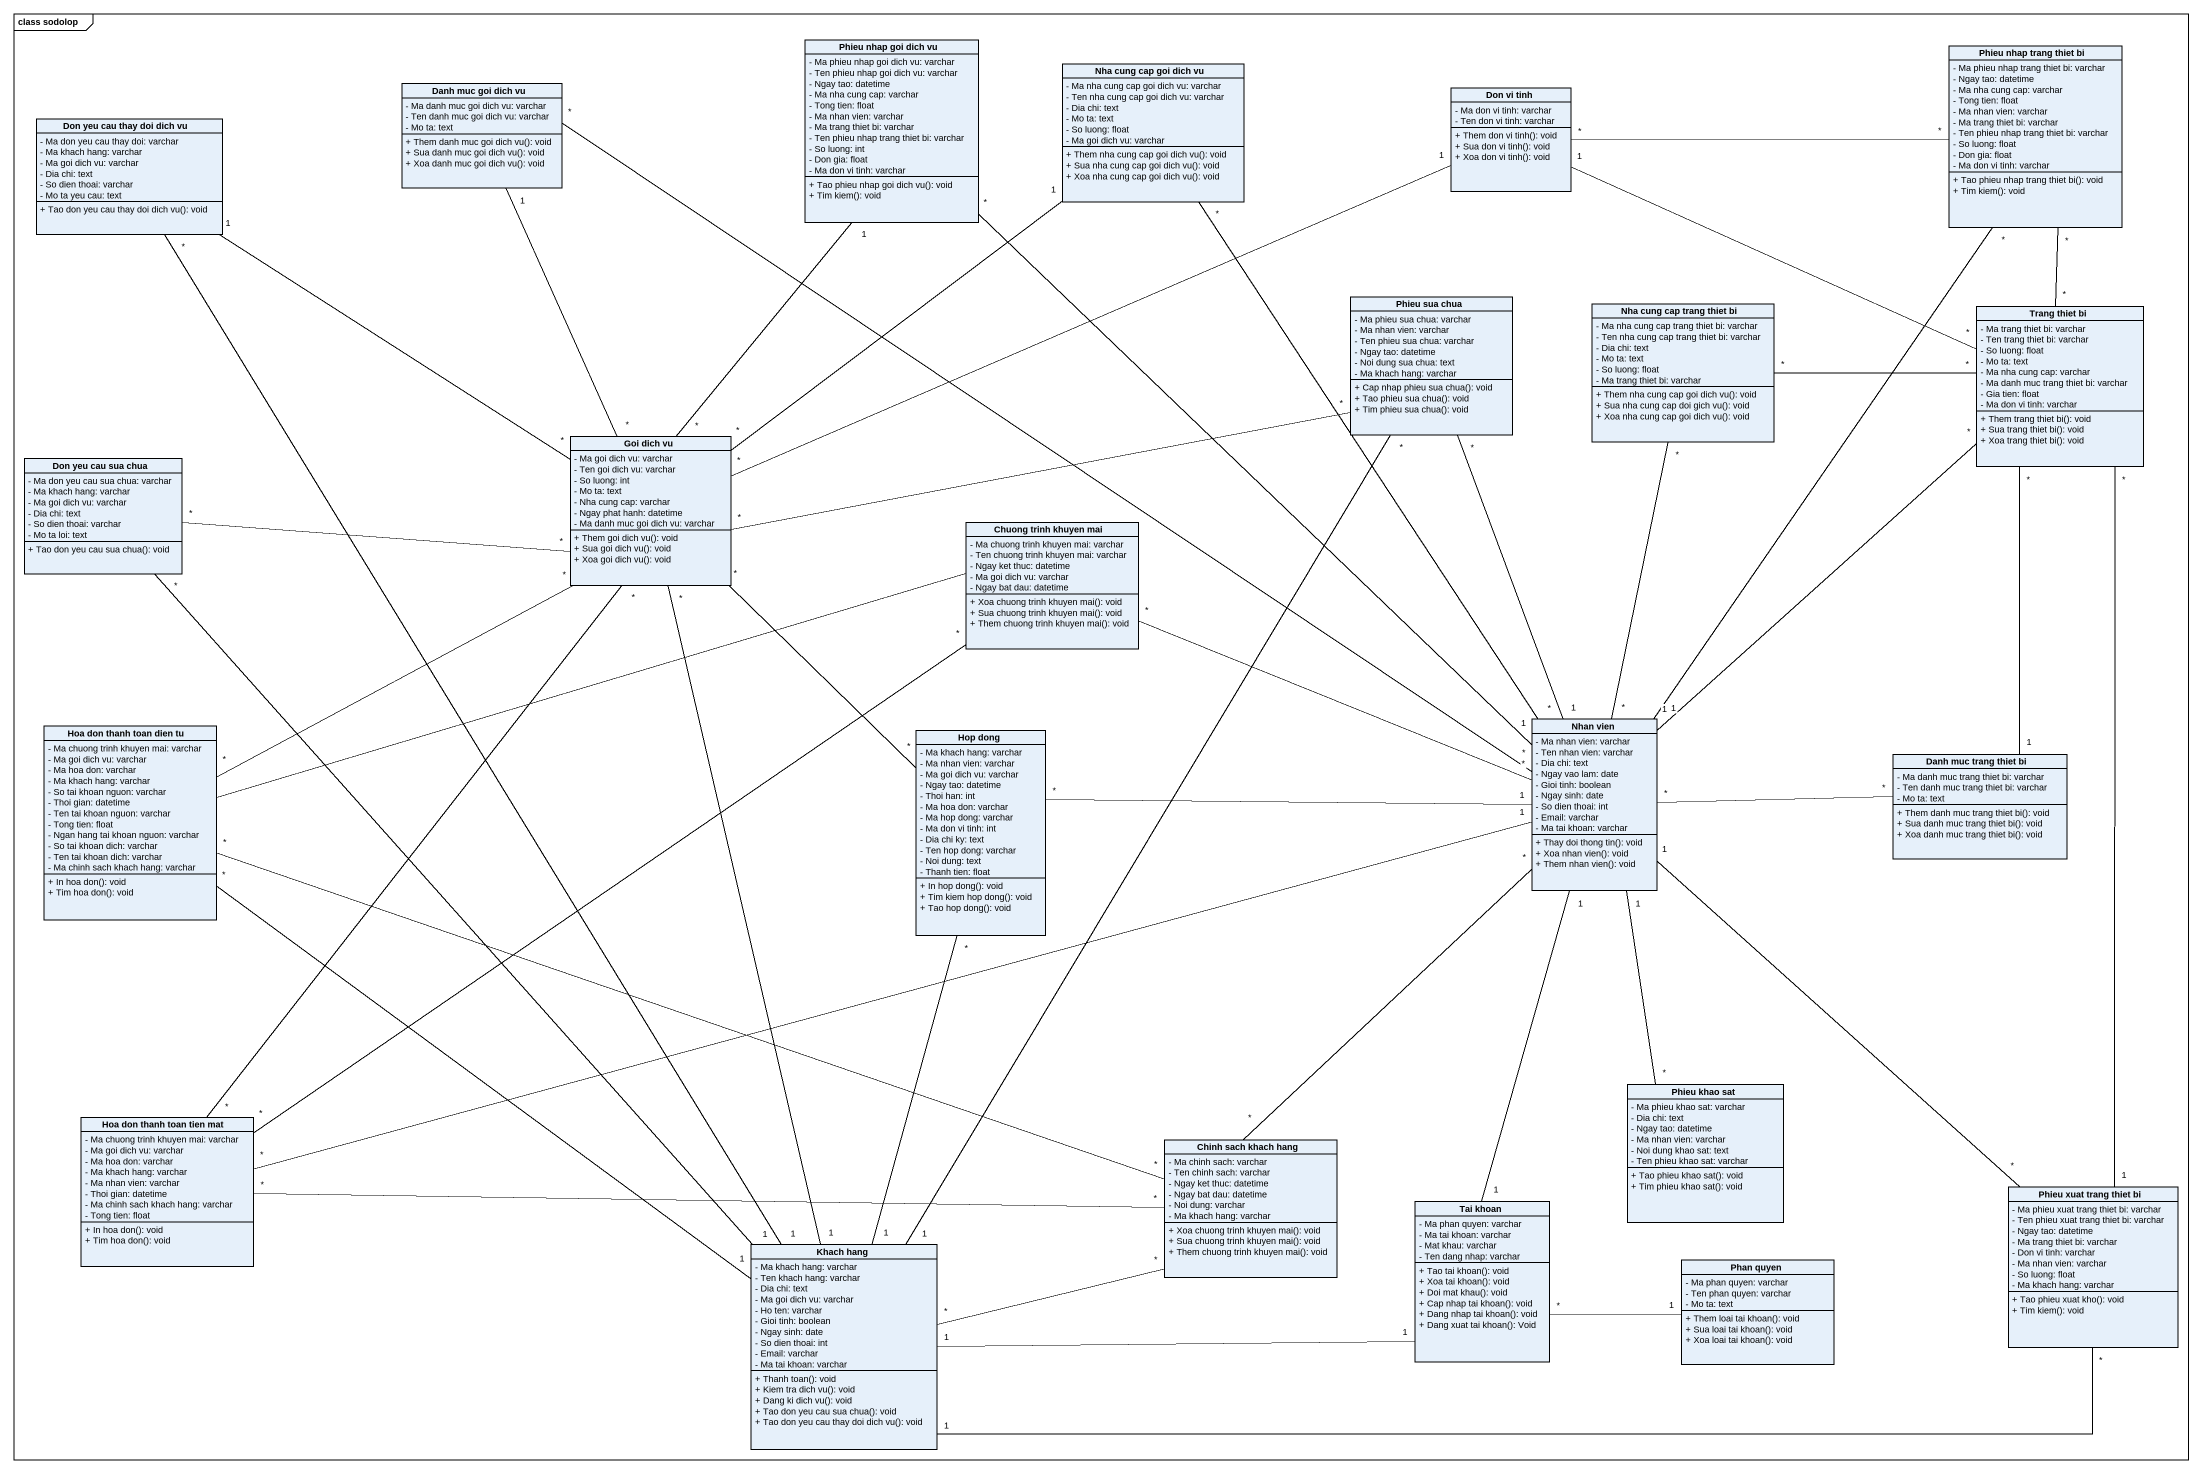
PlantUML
@startuml
mainframe class sodolop
hide circle
hide empty members
skinparam classAttributeIconSize 0
class "Phieu nhap goi dich vu" as Phieu_nhap_goi_dich_vu {
  - Ma phieu nhap goi dich vu: varchar
  - Ten phieu nhap goi dich vu: varchar
  - Ngay tao: datetime
  - Ma nha cung cap: varchar
  - Tong tien: float
  - Ma nhan vien: varchar
  - Ma trang thiet bi: varchar
  - Ten phieu nhap trang thiet bi: varchar
  - So luong: int
  - Don gia: float
  - Ma don vi tinh: varchar
  + Tao phieu nhap goi dich vu(): void
  + Tim kiem(): void
}
class "Nha cung cap goi dich vu" as Nha_cung_cap_goi_dich_vu {
  - Ma nha cung cap goi dich vu: varchar
  - Ten nha cung cap goi dich vu: varchar
  - Dia chi: text
  - Mo ta: text
  - So luong: float
  - Ma goi dich vu: varchar
  + Them nha cung cap goi dich vu(): void
  + Sua nha cung cap goi dich vu(): void
  + Xoa nha cung cap goi dich vu(): void
}
class "Phieu nhap trang thiet bi" as Phieu_nhap_trang_thiet_bi {
  - Ma phieu nhap trang thiet bi: varchar
  - Ngay tao: datetime
  - Ma nha cung cap: varchar
  - Tong tien: float
  - Ma nhan vien: varchar
  - Ma trang thiet bi: varchar
  - Ten phieu nhap trang thiet bi: varchar
  - So luong: float
  - Don gia: float
  - Ma don vi tinh: varchar
  + Tao phieu nhap trang thiet bi(): void
  + Tim kiem(): void
}
class "Danh muc goi dich vu" as Danh_muc_goi_dich_vu {
  - Ma danh muc goi dich vu: varchar
  - Ten danh muc goi dich vu: varchar
  - Mo ta: text
  + Them danh muc goi dich vu(): void
  + Sua danh muc goi dich vu(): void
  + Xoa danh muc goi dich vu(): void
}
class "Don vi tinh" as Don_vi_tinh {
  - Ma don vi tinh: varchar
  - Ten don vi tinh: varchar
  + Them don vi tinh(): void
  + Sua don vi tinh(): void
  + Xoa don vi tinh(): void
}
class "Don yeu cau thay doi dich vu" as Don_yeu_cau_thay_doi_dich_vu {
  - Ma don yeu cau thay doi: varchar
  - Ma khach hang: varchar
  - Ma goi dich vu: varchar
  - Dia chi: text
  - So dien thoai: varchar
  - Mo ta yeu cau: text
  + Tao don yeu cau thay doi dich vu(): void
}
class "Phieu sua chua" as Phieu_sua_chua {
  - Ma phieu sua chua: varchar
  - Ma nhan vien: varchar
  - Ten phieu sua chua: varchar
  - Ngay tao: datetime
  - Noi dung sua chua: text
  - Ma khach hang: varchar
  + Cap nhap phieu sua chua(): void
  + Tao phieu sua chua(): void
  + Tim phieu sua chua(): void
}
class "Nha cung cap trang thiet bi" as Nha_cung_cap_trang_thiet_bi {
  - Ma nha cung cap trang thiet bi: varchar
  - Ten nha cung cap trang thiet bi: varchar
  - Dia chi: text
  - Mo ta: text
  - So luong: float
  - Ma trang thiet bi: varchar
  + Them nha cung cap goi dich vu(): void
  + Sua nha cung cap doi gich vu(): void
  + Xoa nha cung cap goi dich vu(): void
}
class "Trang thiet bi" as Trang_thiet_bi {
  - Ma trang thiet bi: varchar
  - Ten trang thiet bi: varchar
  - So luong: float
  - Mo ta: text
  - Ma nha cung cap: varchar
  - Ma danh muc trang thiet bi: varchar
  - Gia tien: float
  - Ma don vi tinh: varchar
  + Them trang thiet bi(): void
  + Sua trang thiet bi(): void
  + Xoa trang thiet bi(): void
}
class "Goi dich vu" as Goi_dich_vu {
  - Ma goi dich vu: varchar
  - Ten goi dich vu: varchar
  - So luong: int
  - Mo ta: text
  - Nha cung cap: varchar
  - Ngay phat hanh: datetime
  - Ma danh muc goi dich vu: varchar
  + Them goi dich vu(): void
  + Sua goi dich vu(): void
  + Xoa goi dich vu(): void
}
class "Don yeu cau sua chua" as Don_yeu_cau_sua_chua {
  - Ma don yeu cau sua chua: varchar
  - Ma khach hang: varchar
  - Ma goi dich vu: varchar
  - Dia chi: text
  - So dien thoai: varchar
  - Mo ta loi: text
  + Tao don yeu cau sua chua(): void
}
class "Chuong trinh khuyen mai" as Chuong_trinh_khuyen_mai {
  - Ma chuong trinh khuyen mai: varchar
  - Ten chuong trinh khuyen mai: varchar
  - Ngay ket thuc: datetime
  - Ma goi dich vu: varchar
  - Ngay bat dau: datetime
  + Xoa chuong trinh khuyen mai(): void
  + Sua chuong trinh khuyen mai(): void
  + Them chuong trinh khuyen mai(): void
}
class "Hoa don thanh toan dien tu" as Hoa_don_thanh_toan_dien_tu {
  - Ma chuong trinh khuyen mai: varchar
  - Ma goi dich vu: varchar
  - Ma hoa don: varchar
  - Ma khach hang: varchar
  - So tai khoan nguon: varchar
  - Thoi gian: datetime
  - Ten tai khoan nguon: varchar
  - Tong tien: float
  - Ngan hang tai khoan nguon: varchar
  - So tai khoan dich: varchar
  - Ten tai khoan dich: varchar
  - Ma chinh sach khach hang: varchar
  + In hoa don(): void
  + Tim hoa don(): void
}
class "Nhan vien" as Nhan_vien {
  - Ma nhan vien: varchar
  - Ten nhan vien: varchar
  - Dia chi: text
  - Ngay vao lam: date
  - Gioi tinh: boolean
  - Ngay sinh: date
  - So dien thoai: int
  - Email: varchar
  - Ma tai khoan: varchar
  + Thay doi thong tin(): void
  + Xoa nhan vien(): void
  + Them nhan vien(): void
}
class "Hop dong" as Hop_dong {
  - Ma khach hang: varchar
  - Ma nhan vien: varchar
  - Ma goi dich vu: varchar
  - Ngay tao: datetime
  - Thoi han: int
  - Ma hoa don: varchar
  - Ma hop dong: varchar
  - Ma don vi tinh: int
  - Dia chi ky: text
  - Ten hop dong: varchar
  - Noi dung: text
  - Thanh tien: float
  + In hop dong(): void
  + Tim kiem hop dong(): void
  + Tao hop dong(): void
}
class "Danh muc trang thiet bi" as Danh_muc_trang_thiet_bi {
  - Ma danh muc trang thiet bi: varchar
  - Ten danh muc trang thiet bi: varchar
  - Mo ta: text
  + Them danh muc trang thiet bi(): void
  + Sua danh muc trang thiet bi(): void
  + Xoa danh muc trang thiet bi(): void
}
class "Phieu khao sat" as Phieu_khao_sat {
  - Ma phieu khao sat: varchar
  - Dia chi: text
  - Ngay tao: datetime
  - Ma nhan vien: varchar
  - Noi dung khao sat: text
  - Ten phieu khao sat: varchar
  + Tao phieu khao sat(): void
  + Tim phieu khao sat(): void
}
class "Hoa don thanh toan tien mat" as Hoa_don_thanh_toan_tien_mat {
  - Ma chuong trinh khuyen mai: varchar
  - Ma goi dich vu: varchar
  - Ma hoa don: varchar
  - Ma khach hang: varchar
  - Ma nhan vien: varchar
  - Thoi gian: datetime
  - Ma chinh sach khach hang: varchar
  - Tong tien: float
  + In hoa don(): void
  + Tim hoa don(): void
}
class "Chinh sach khach hang" as Chinh_sach_khach_hang {
  - Ma chinh sach: varchar
  - Ten chinh sach: varchar
  - Ngay ket thuc: datetime
  - Ngay bat dau: datetime
  - Noi dung: varchar
  - Ma khach hang: varchar
  + Xoa chuong trinh khuyen mai(): void
  + Sua chuong trinh khuyen mai(): void
  + Them chuong trinh khuyen mai(): void
}
class "Phieu xuat trang thiet bi" as Phieu_xuat_trang_thiet_bi {
  - Ma phieu xuat trang thiet bi: varchar
  - Ten phieu xuat trang thiet bi: varchar
  - Ngay tao: datetime
  - Ma trang thiet bi: varchar
  - Don vi tinh: varchar
  - Ma nhan vien: varchar
  - So luong: float
  - Ma khach hang: varchar
  + Tao phieu xuat kho(): void
  + Tim kiem(): void
}
class "Tai khoan" as Tai_khoan {
  - Ma phan quyen: varchar
  - Ma tai khoan: varchar
  - Mat khau: varchar
  - Ten dang nhap: varchar
  + Tao tai khoan(): void
  + Xoa tai khoan(): void
  + Doi mat khau(): void
  + Cap nhap tai khoan(): void
  + Dang nhap tai khoan(): void
  + Dang xuat tai khoan(): Void
}
class "Khach hang" as Khach_hang {
  - Ma khach hang: varchar
  - Ten khach hang: varchar
  - Dia chi: text
  - Ma goi dich vu: varchar
  - Ho ten: varchar
  - Gioi tinh: boolean
  - Ngay sinh: date
  - So dien thoai: int
  - Email: varchar
  - Ma tai khoan: varchar
  + Thanh toan(): void
  + Kiem tra dich vu(): void
  + Dang ki dich vu(): void
  + Tao don yeu cau sua chua(): void
  + Tao don yeu cau thay doi dich vu(): void
}
class "Phan quyen" as Phan_quyen {
  - Ma phan quyen: varchar
  - Ten phan quyen: varchar
  - Mo ta: text
  + Them loai tai khoan(): void
  + Sua loai tai khoan(): void
  + Xoa loai tai khoan(): void
}
Phieu_nhap_goi_dich_vu "*" -- "1" Nhan_vien
Nha_cung_cap_goi_dich_vu "1" -- "*" Goi_dich_vu
Nha_cung_cap_goi_dich_vu "*" -- "*" Nhan_vien
Phieu_nhap_trang_thiet_bi "*" -left- "*" Don_vi_tinh
Phieu_nhap_trang_thiet_bi "*" -- "*" Trang_thiet_bi
Phieu_nhap_trang_thiet_bi "*" -- "1" Nhan_vien
Danh_muc_goi_dich_vu "1" -- "*" Goi_dich_vu
Don_vi_tinh "1" -right- "*" Trang_thiet_bi
Don_vi_tinh "1" -left- "*" Goi_dich_vu
Don_yeu_cau_thay_doi_dich_vu "1" -- "*" Goi_dich_vu
Phieu_sua_chua "*" -left- "*" Goi_dich_vu
Phieu_sua_chua "*" -- "1" Nhan_vien
Phieu_sua_chua "*" -- "1" Khach_hang
Nha_cung_cap_trang_thiet_bi "*" -right- "*" Trang_thiet_bi
Nha_cung_cap_trang_thiet_bi "*" -- "*" Nhan_vien
Goi_dich_vu "*" -up- "1" Phieu_nhap_goi_dich_vu
Don_yeu_cau_sua_chua "*" -right- "*" Goi_dich_vu
Don_yeu_cau_sua_chua "*" -- "1" Khach_hang
Chuong_trinh_khuyen_mai "*" -right- "*" Nhan_vien
Hoa_don_thanh_toan_dien_tu "*" -up- "*" Goi_dich_vu
Hoa_don_thanh_toan_dien_tu -right- Chuong_trinh_khuyen_mai
Hoa_don_thanh_toan_dien_tu "*" -right- "*" Chinh_sach_khach_hang
Nhan_vien "*" -up- "*" Danh_muc_goi_dich_vu
Nhan_vien "1" -up- "*" Trang_thiet_bi
Nhan_vien "*" -right- "*" Danh_muc_trang_thiet_bi
Nhan_vien "1" -- "*" Phieu_khao_sat
Nhan_vien "1" -- "*" Phieu_xuat_trang_thiet_bi
Hop_dong "*" -up- "*" Goi_dich_vu
Hop_dong "*" -right- "1" Nhan_vien
Hop_dong "*" -- "1" Khach_hang
Danh_muc_trang_thiet_bi "1" -up- "*" Trang_thiet_bi
Hoa_don_thanh_toan_tien_mat "*" -up- "*" Goi_dich_vu
Hoa_don_thanh_toan_tien_mat "*" -up- "*" Chuong_trinh_khuyen_mai
Hoa_don_thanh_toan_tien_mat "*" -right- "1" Nhan_vien
Hoa_don_thanh_toan_tien_mat "*" -right- "*" Chinh_sach_khach_hang
Chinh_sach_khach_hang "*" -up- "*" Nhan_vien
Chinh_sach_khach_hang "*" -left- "*" Khach_hang
Phieu_xuat_trang_thiet_bi "1" -up- "*" Trang_thiet_bi
Phieu_xuat_trang_thiet_bi "*" -left- "1" Khach_hang
Tai_khoan "1" -up- "1" Nhan_vien
Khach_hang "1" -up- "*" Don_yeu_cau_thay_doi_dich_vu
Khach_hang "1" -up- "*" Goi_dich_vu
Khach_hang "1" -up- "*" Hoa_don_thanh_toan_dien_tu
Khach_hang "1" -right- "1" Tai_khoan
Phan_quyen "1" -left- "*" Tai_khoan
@enduml
